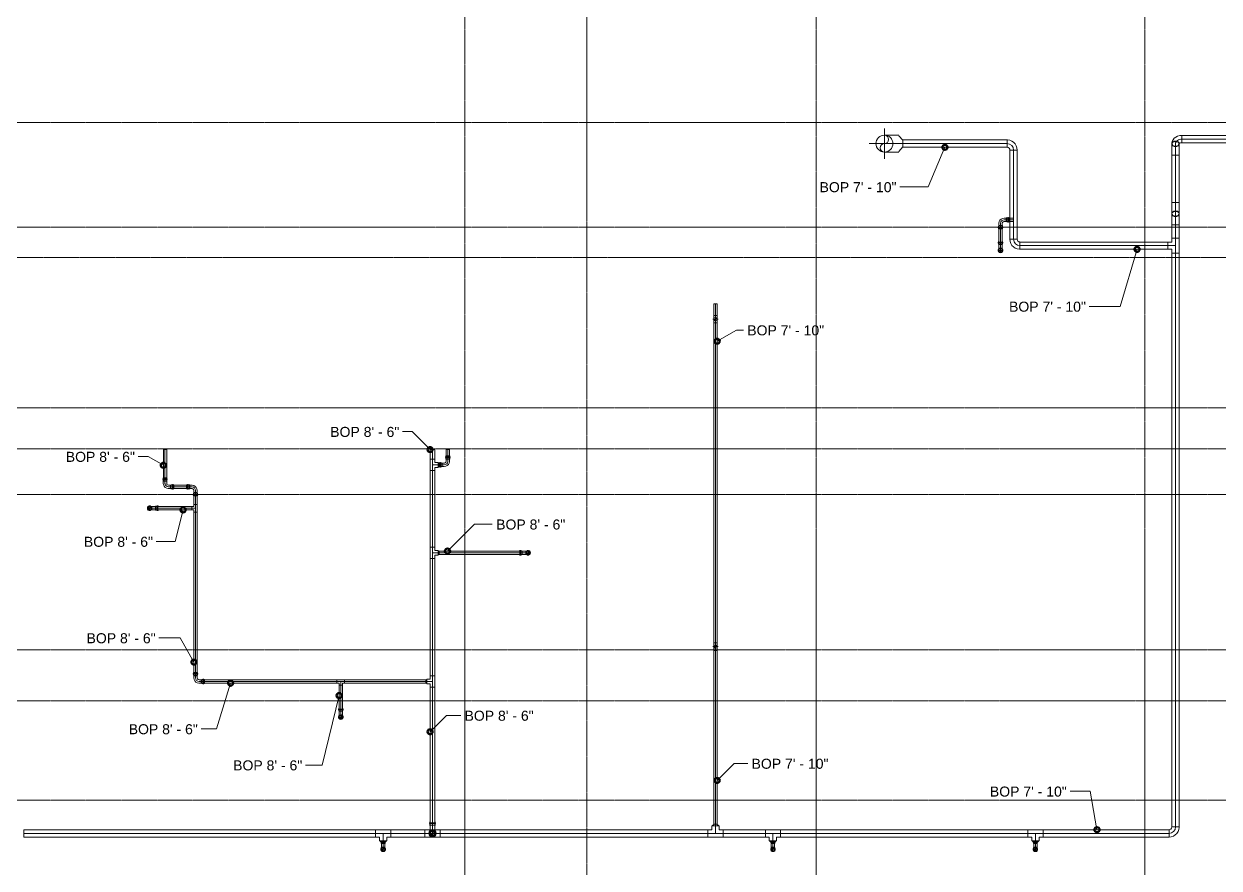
# Model space of a CAD drawing. Header units: inches. Extents: x -3679 to 241, y -496 to 1784.
# Drawn here: x -785 to -315.9, y 312.4 to 643.7 of the extents above; entities that cross this region are included whole.
import ezdxf

# ---------------------------------------------------------------- set-up
doc = ezdxf.new("R2010")
doc.units = ezdxf.units.IN
doc.header["$MEASUREMENT"] = 0
doc.linetypes.add('Grid Line', pattern=[0.875, 0.5, -0.125, 0.125, -0.125])
for name, color, linetype, lineweight in [('G-ANNO-DIMS', 251, 'Continuous', 9), ('P-PIPE', 1, 'Continuous', 9), ('P-PIPE-CNTR', 1, 'Continuous', 9), ('S-GRID', 8, 'Continuous', 9)]:
    doc.layers.add(name, color=color, linetype=linetype, lineweight=lineweight)
doc.styles.add('Arial', font='arial.ttf', dxfattribs={"height": 3.934132})

# ---------------------------------------------------------------- blocks, each defined once
blk = doc.blocks.new('Victaulic-VicPress316-Elbow 90-45deg Style P568_P571 - Standard-523083-FIFTH LEVEL')
at = {"layer": 'P-PIPE'}
for p, q in [((-3.18, 0.77), (-3.52, 0.77)), ((-3.52, 0.77), (-3.52, -0.77)), ((-3.52, -0.77), (-3.52, 0.77)), ((-2.22, 0.66), (-3.52, 0.66)), ((-3.52, -0.66), (-3.52, 0.66)), ((-3.52, 0.66), (-3.52, -0.66)), ((-3.18, -0.77), (-3.18, 0.77)), ((-3.18, 0.77), (-3.18, -0.77)), ((-2.44, 0.77), (-2.89, 0.77)), ((-2.89, -0.77), (-2.89, 0.77)), ((-2.89, 0.77), (-2.89, -0.77)), ((-1.39, 0.66), (-2.33, 0.66)), ((-2.33, 0), (-2.33, 0.66)), ((-2.33, 0.66), (-2.33, 0)), ((-2.22, -0.66), (-2.22, 0.66)), ((-2.22, 0.66), (-2.22, -0.66)), ((-0.77, 3.52), (-0.77, 3.18)), ((0.77, 3.52), (-0.77, 3.52)), ((-0.77, 3.52), (0.77, 3.52)), ((-0.77, 3.18), (0.77, 3.18)), ((0.77, 3.18), (-0.77, 3.18)), ((-0.77, 2.89), (-0.77, 2.44)), ((-0.77, 2.89), (0.77, 2.89)), ((0.77, 2.89), (-0.77, 2.89)), ((-0.66, 3.52), (-0.66, 2.22)), ((-0.66, 3.52), (0.66, 3.52)), ((0.66, 3.52), (-0.66, 3.52)), ((-0.66, 2.33), (-0.66, 1.39)), ((0, 2.33), (-0.66, 2.33)), ((-0.66, 2.33), (0, 2.33)), ((-0.66, 2.22), (0.66, 2.22)), ((0.66, 2.22), (-0.66, 2.22)), ((0, 2.33), (0.66, 2.33)), ((0.66, 2.33), (0, 2.33)), ((0, 1.39), (0, 2.33)), ((0.66, 2.22), (0.66, 3.52)), ((0.66, 1.39), (0.66, 2.33)), ((0.77, 3.18), (0.77, 3.52)), ((0.77, 2.44), (0.77, 2.89)), ((-3.52, -0.66), (-2.22, -0.66)), ((-3.52, -0.77), (-3.18, -0.77)), ((-2.89, -0.77), (-2.44, -0.77)), ((-2.33, 0), (-2.33, -0.66)), ((-2.33, -0.66), (-2.33, 0)), ((-1.39, 0), (-2.33, 0)), ((-2.33, -0.66), (-1.39, -0.66))]:
    blk.add_line(p, q, dxfattribs=at)
at = {"layer": 'P-PIPE', "flags": 128}
for points in [[(-3.18, 0.77), (-3.11, 0.89), (-2.98, 0.9), (-2.89, 0.79), (-2.89, 0.77)], [(-3.18, 0.77), (-3.18, 0.67), (-3.18, 0.42), (-3.18, 0.07), (-3.18, -0.3), (-3.18, -0.6), (-3.18, -0.75), (-3.18, -0.77)], [(-3.18, -0.77), (-3.18, -0.67), (-3.18, -0.42), (-3.18, -0.07), (-3.18, 0.3), (-3.18, 0.6), (-3.18, 0.75), (-3.18, 0.77)], [(-2.89, -0.77), (-2.89, -0.67), (-2.89, -0.42), (-2.89, -0.07), (-2.89, 0.3), (-2.89, 0.6), (-2.89, 0.75), (-2.89, 0.77)], [(-2.89, 0.77), (-2.89, 0.67), (-2.89, 0.42), (-2.89, 0.07), (-2.89, -0.3), (-2.89, -0.6), (-2.89, -0.75), (-2.89, -0.77)], [(-2.44, 0.77), (-2.24, 0.68), (-2.22, 0.66)], [(-0.66, 1.39), (-0.75, 1.04), (-1, 0.77), (-1.35, 0.66), (-1.39, 0.66)], [(-1.39, -0.66), (-0.78, -0.56), (-0.23, -0.29), (0.22, 0.13), (0.53, 0.67), (0.65, 1.27), (0.66, 1.39)], [(-0.77, 2.89), (-0.89, 2.96), (-0.9, 3.1), (-0.79, 3.18), (-0.77, 3.18)], [(0.77, 3.18), (0.67, 3.18), (0.42, 3.18), (0.07, 3.18), (-0.3, 3.18), (-0.6, 3.18), (-0.75, 3.18), (-0.77, 3.18)], [(-0.77, 3.18), (-0.67, 3.18), (-0.42, 3.18), (-0.07, 3.18), (0.3, 3.18), (0.6, 3.18), (0.75, 3.18), (0.77, 3.18)], [(-0.77, 2.89), (-0.67, 2.89), (-0.42, 2.89), (-0.07, 2.89), (0.3, 2.89), (0.6, 2.89), (0.75, 2.89), (0.77, 2.89)], [(0.77, 2.89), (0.67, 2.89), (0.42, 2.89), (0.07, 2.89), (-0.3, 2.89), (-0.6, 2.89), (-0.75, 2.89), (-0.77, 2.89)], [(-0.66, 2.22), (-0.77, 2.41), (-0.77, 2.44)], [(0.77, 2.44), (0.68, 2.24), (0.66, 2.22)], [(0.77, 3.18), (0.89, 3.11), (0.9, 2.98), (0.79, 2.89), (0.77, 2.89)], [(-2.89, -0.77), (-2.96, -0.89), (-3.1, -0.9), (-3.18, -0.79), (-3.18, -0.77)], [(-2.22, -0.66), (-2.41, -0.77), (-2.44, -0.77)]]:
    blk.add_lwpolyline(points, dxfattribs=at)
at = {"layer": 'P-PIPE'}
blk.add_arc((-1.39, 1.39), 1.39, 270, 0, dxfattribs=at)
blk = doc.blocks.new('Victaulic-VicPress316-Elbow 90-45deg Style P568_P571 - Standard-V2-FIFTH LEVEL')
at = {"layer": 'P-PIPE'}
for p, q in [((-1934.31, 162.63), (-1934.64, 162.63)), ((-1933.35, 162.52), (-1934.64, 162.52)), ((-1934.64, 161.86), (-1934.64, 161.86)), ((-1934.64, 161.86), (-1934.64, 161.86)), ((-1934.64, 161.86), (-1934.64, 161.86)), ((-1934.64, 161.86), (-1934.64, 161.86)), ((-1934.64, 161.21), (-1933.35, 161.21)), ((-1934.64, 161.1), (-1934.31, 161.1)), ((-1934.31, 161.86), (-1934.31, 161.86)), ((-1934.31, 161.86), (-1934.31, 161.86)), ((-1933.56, 162.63), (-1934.02, 162.63)), ((-1934.02, 161.86), (-1934.02, 161.86)), ((-1934.02, 161.86), (-1934.02, 161.86)), ((-1934.02, 161.1), (-1933.56, 161.1)), ((-1932.52, 162.52), (-1933.45, 162.52)), ((-1933.45, 162.52), (-1933.45, 161.86)), ((-1933.45, 161.86), (-1933.45, 162.52)), ((-1933.45, 161.86), (-1933.45, 161.21)), ((-1933.45, 161.21), (-1933.45, 161.86)), ((-1932.52, 161.86), (-1933.45, 161.86)), ((-1933.45, 161.21), (-1932.52, 161.21)), ((-1933.35, 161.86), (-1933.35, 161.86)), ((-1933.35, 161.86), (-1933.35, 161.86)), ((-1932.52, 161.86), (-1931.12, 161.86)), ((-1931.12, 161.86), (-1931.12, 161.86))]:
    blk.add_line(p, q, dxfattribs=at)
at = {"layer": 'P-PIPE', "flags": 128}
for points in [[(-1934.31, 162.63), (-1934.24, 162.75), (-1934.1, 162.76), (-1934.02, 162.65), (-1934.02, 162.63)], [(-1934.31, 162.63), (-1934.31, 162.54), (-1934.31, 162.29), (-1934.31, 161.93), (-1934.31, 161.86)], [(-1934.31, 161.86), (-1934.31, 162.23), (-1934.31, 162.51), (-1934.31, 162.63), (-1934.31, 162.63)], [(-1934.31, 161.1), (-1934.31, 161.19), (-1934.31, 161.44), (-1934.31, 161.8), (-1934.31, 161.86)], [(-1934.31, 161.86), (-1934.31, 161.5), (-1934.31, 161.22), (-1934.31, 161.1), (-1934.31, 161.1)], [(-1934.02, 161.1), (-1934.08, 160.98), (-1934.22, 160.97), (-1934.31, 161.08), (-1934.31, 161.1)], [(-1934.02, 162.63), (-1934.02, 162.54), (-1934.02, 162.29), (-1934.02, 161.93), (-1934.02, 161.86)], [(-1934.02, 161.86), (-1934.02, 162.23), (-1934.02, 162.51), (-1934.02, 162.63), (-1934.02, 162.63)], [(-1934.02, 161.1), (-1934.02, 161.19), (-1934.02, 161.44), (-1934.02, 161.8), (-1934.02, 161.86)], [(-1934.02, 161.86), (-1934.02, 161.5), (-1934.02, 161.22), (-1934.02, 161.1), (-1934.02, 161.1)], [(-1933.56, 162.63), (-1933.36, 162.54), (-1933.35, 162.52)], [(-1933.35, 161.21), (-1933.54, 161.1), (-1933.56, 161.1)], [(-1931.12, 162.52), (-1931.22, 162.52), (-1931.48, 162.52), (-1931.89, 162.52), (-1932.37, 162.52), (-1932.52, 162.52)], [(-1932.52, 161.21), (-1932.02, 161.21), (-1931.59, 161.21), (-1931.28, 161.21), (-1931.13, 161.21), (-1931.12, 161.21)], [(-1930.21, 161.86), (-1930.31, 162.26), (-1930.56, 162.58), (-1930.93, 162.76), (-1931.34, 162.75), (-1931.71, 162.56), (-1931.96, 162.24), (-1932.04, 161.86)], [(-1932.04, 161.86), (-1931.94, 161.47), (-1931.69, 161.15), (-1931.32, 160.97), (-1930.91, 160.98), (-1930.54, 161.17), (-1930.29, 161.49), (-1930.21, 161.86)], [(-1930.36, 161.86), (-1930.45, 162.23), (-1930.7, 162.51), (-1931.06, 162.63), (-1931.43, 162.57), (-1931.73, 162.34), (-1931.88, 162), (-1931.89, 161.86)], [(-1931.89, 161.86), (-1931.8, 161.5), (-1931.55, 161.22), (-1931.19, 161.1), (-1930.82, 161.16), (-1930.52, 161.39), (-1930.37, 161.73), (-1930.36, 161.86)]]:
    blk.add_lwpolyline(points, dxfattribs=at)
at = {"layer": 'P-PIPE'}
for radius, start, end in [(0.766, 0, 180), (0.766, 0, 180), (0.766, 0, 180), (0.766, 180, 0), (0.766, 180, 0), (0.766, 180, 0), (0.657, 0, 180), (0.657, 0, 180), (0.657, 90, 180), (0.658, 180, 0), (0.658, 180, 0), (0.657, 180, 270), (0.658, 0, 90), (0.658, 270, 0)]:
    blk.add_arc((-1931.12, 161.86), radius, start, end, dxfattribs=at)
blk = doc.blocks.new('Victaulic-VicPress316-Elbow 90-45deg Style P568_P571 - Standard-V1-FIFTH LEVEL')
at = {"layer": 'P-PIPE'}
for p, q in [((-2327.12, 161.86), (-2327.12, 161.86)), ((-2327.12, 161.86), (-2325.73, 161.86)), ((-2324.79, 162.52), (-2325.73, 162.52)), ((-2325.73, 161.86), (-2324.79, 161.86)), ((-2325.73, 161.21), (-2324.79, 161.21)), ((-2323.6, 162.52), (-2324.9, 162.52)), ((-2324.9, 161.86), (-2324.9, 161.86)), ((-2324.9, 161.86), (-2324.9, 161.86)), ((-2324.9, 161.21), (-2323.6, 161.21)), ((-2324.79, 162.52), (-2324.79, 161.86)), ((-2324.79, 161.86), (-2324.79, 162.52)), ((-2324.79, 161.86), (-2324.79, 161.21)), ((-2324.79, 161.21), (-2324.79, 161.86)), ((-2324.23, 162.63), (-2324.69, 162.63)), ((-2324.69, 161.1), (-2324.23, 161.1)), ((-2324.23, 161.86), (-2324.23, 161.86)), ((-2324.23, 161.86), (-2324.23, 161.86)), ((-2323.6, 162.63), (-2323.94, 162.63)), ((-2323.94, 161.86), (-2323.94, 161.86)), ((-2323.94, 161.86), (-2323.94, 161.86)), ((-2323.94, 161.1), (-2323.6, 161.1)), ((-2323.6, 161.86), (-2323.6, 161.86)), ((-2323.6, 161.86), (-2323.6, 161.86)), ((-2323.6, 161.86), (-2323.6, 161.86)), ((-2323.6, 161.86), (-2323.6, 161.86))]:
    blk.add_line(p, q, dxfattribs=at)
at = {"layer": 'P-PIPE', "flags": 128}
for points in [[(-2326.21, 161.86), (-2326.31, 162.26), (-2326.56, 162.58), (-2326.93, 162.76), (-2327.34, 162.75), (-2327.71, 162.56), (-2327.96, 162.24), (-2328.04, 161.86)], [(-2328.04, 161.86), (-2327.94, 161.47), (-2327.69, 161.15), (-2327.32, 160.97), (-2326.91, 160.98), (-2326.54, 161.17), (-2326.29, 161.49), (-2326.21, 161.86)], [(-2326.36, 161.86), (-2326.45, 162.23), (-2326.7, 162.51), (-2327.06, 162.63), (-2327.43, 162.57), (-2327.73, 162.34), (-2327.88, 162), (-2327.89, 161.86)], [(-2327.89, 161.86), (-2327.8, 161.5), (-2327.55, 161.22), (-2327.19, 161.1), (-2326.82, 161.16), (-2326.52, 161.39), (-2326.37, 161.73), (-2326.36, 161.86)], [(-2325.73, 162.52), (-2326.23, 162.52), (-2326.66, 162.52), (-2326.97, 162.52), (-2327.12, 162.52), (-2327.12, 162.52)], [(-2327.12, 161.21), (-2327.03, 161.21), (-2326.77, 161.21), (-2326.36, 161.21), (-2325.88, 161.21), (-2325.73, 161.21)], [(-2324.9, 162.52), (-2324.71, 162.63), (-2324.69, 162.63)], [(-2324.69, 161.1), (-2324.89, 161.19), (-2324.9, 161.21)], [(-2324.23, 162.63), (-2324.17, 162.75), (-2324.03, 162.76), (-2323.94, 162.65), (-2323.94, 162.63)], [(-2324.23, 162.63), (-2324.23, 162.54), (-2324.23, 162.29), (-2324.23, 161.93), (-2324.23, 161.86)], [(-2324.23, 161.86), (-2324.23, 162.23), (-2324.23, 162.51), (-2324.23, 162.63), (-2324.23, 162.63)], [(-2324.23, 161.1), (-2324.23, 161.19), (-2324.23, 161.44), (-2324.23, 161.8), (-2324.23, 161.86)], [(-2324.23, 161.86), (-2324.23, 161.5), (-2324.23, 161.22), (-2324.23, 161.1), (-2324.23, 161.1)], [(-2323.94, 161.1), (-2324.01, 160.98), (-2324.15, 160.97), (-2324.23, 161.08), (-2324.23, 161.1)], [(-2323.94, 162.63), (-2323.94, 162.54), (-2323.94, 162.29), (-2323.94, 161.93), (-2323.94, 161.86)], [(-2323.94, 161.86), (-2323.94, 162.23), (-2323.94, 162.51), (-2323.94, 162.63), (-2323.94, 162.63)], [(-2323.94, 161.1), (-2323.94, 161.19), (-2323.94, 161.44), (-2323.94, 161.8), (-2323.94, 161.86)], [(-2323.94, 161.86), (-2323.94, 161.5), (-2323.94, 161.22), (-2323.94, 161.1), (-2323.94, 161.1)]]:
    blk.add_lwpolyline(points, dxfattribs=at)
at = {"layer": 'P-PIPE'}
for radius, start, end in [(0.767, 0, 180), (0.767, 0, 180), (0.767, 0, 180), (0.767, 180, 360), (0.767, 180, 0), (0.767, 180, 0), (0.657, 360, 180), (0.657, 0, 180), (0.657, 90, 180), (0.658, 180, 0), (0.658, 180, 0), (0.657, 180, 270), (0.658, 0, 90), (0.658, 270, 0)]:
    blk.add_arc((-2327.12, 161.86), radius, start, end, dxfattribs=at)
blk = doc.blocks.new('Elbow - Welded - Generic - Standard-1127339-FIFTH LEVEL')
at = {"layer": 'P-PIPE'}
for p, q in [((-2.52, -1.44), (-2.52, 1.44)), ((-2.52, 1.44), (-2.52, -1.44)), ((1.44, 2.52), (-1.44, 2.52)), ((-1.44, 2.52), (1.44, 2.52))]:
    blk.add_line(p, q, dxfattribs=at)
at = {"layer": 'P-PIPE', "flags": 128}
for points in [[(-1.44, 2.52), (-1.53, 2.08), (-1.79, 1.72), (-2.18, 1.49), (-2.52, 1.44)], [(-2.52, -1.44), (-1.67, -1.34), (-0.85, -1.07), (-0.12, -0.62), (0.51, -0.03), (0.99, 0.68), (1.3, 1.48), (1.43, 2.33), (1.44, 2.52)]]:
    blk.add_lwpolyline(points, dxfattribs=at)
blk = doc.blocks.new('Elbow - Welded - Generic - Standard-1134765-FIFTH LEVEL')
at = {"layer": 'P-PIPE'}
blk.add_line((-333, 592.27), (-333, 592.27), dxfattribs=at)
blk.add_line((-333, 592.27), (-333, 592.27), dxfattribs=at)
at = {"layer": 'P-PIPE', "flags": 128}
for points in [[(-334.44, 592.27), (-334.44, 593.33), (-334.44, 594.36), (-334.44, 595.33), (-334.44, 596.2), (-334.44, 596.57)], [(-331.56, 596.57), (-331.56, 595.75), (-331.56, 594.83), (-331.56, 593.82), (-331.56, 592.77), (-331.56, 592.27)]]:
    blk.add_lwpolyline(points, dxfattribs=at)
at = {"layer": 'P-PIPE'}
for start_param, end_param in [(1.570796, 4.712389), (4.712389, 7.853982)]:
    blk.add_ellipse((-333, 596.57), major_axis=(1.44, 0), ratio=0.707107, start_param=start_param, end_param=end_param, dxfattribs=at)
blk = doc.blocks.new('Elbow - Welded - Generic - Standard-V5-FIFTH LEVEL')
at = {"layer": 'P-PIPE'}
for p, q in [((-330.48, 599.54), (-330.48, 597.51)), ((-330.48, 597.51), (-330.48, 599.54))]:
    blk.add_line(p, q, dxfattribs=at)
at = {"layer": 'P-PIPE', "flags": 128}
for points in [[(-330.48, 599.96), (-331.34, 599.89), (-332.16, 599.66), (-332.89, 599.31), (-333.51, 598.83), (-333.98, 598.27), (-334.29, 597.63), (-334.43, 596.94), (-334.44, 596.74)], [(-331.57, 596.69), (-331.53, 596.75), (-331.35, 596.88), (-331.04, 597.01), (-330.62, 597.08), (-330.48, 597.09)], [(-331.56, 596.74), (-331.57, 596.69), (-331.57, 596.69)]]:
    blk.add_lwpolyline(points, dxfattribs=at)
at = {"layer": 'P-PIPE'}
for start_param, end_param in [(0, 3.141593), (3.141593, 6.283185)]:
    blk.add_ellipse((-333, 596.74), major_axis=(1.44, 0), ratio=0.707107, start_param=start_param, end_param=end_param, dxfattribs=at)
blk = doc.blocks.new('Transition - Generic - Plumbing-CW-1126388-FIFTH LEVEL')
at = {"layer": 'P-PIPE'}
for radius, start, end in [(1.31, 0, 180), (0.812, 0, 180), (1.31, 180, 0), (0.813, 180, 0)]:
    blk.add_arc((-2607, 272), radius, start, end, dxfattribs=at)
blk = doc.blocks.new('Victaulic-VicPress316-Elbow 90-45deg Style P568_P571 - Standard-V11-FIFTH LEVEL')
at = {"layer": 'P-PIPE'}
for p, q in [((-3077.06, 595.55), (-3077.06, 595.17)), ((-3077.06, 594.85), (-3077.06, 594.29)), ((-3076.95, 595.55), (-3076.95, 594.07)), ((-3076.95, 594.18), (-3076.95, 593.02)), ((-3076, 594.18), (-3076.95, 594.18)), ((-3076.95, 594.18), (-3076, 594.18)), ((-3076, 595.55), (-3076, 595.55)), ((-3076, 595.55), (-3076, 595.55)), ((-3076, 595.55), (-3076, 595.55)), ((-3076, 595.55), (-3076, 595.55)), ((-3076, 595.17), (-3076, 595.17)), ((-3076, 595.17), (-3076, 595.17)), ((-3076, 594.85), (-3076, 594.85)), ((-3076, 594.85), (-3076, 594.85)), ((-3075.05, 594.18), (-3076, 594.18)), ((-3076, 594.18), (-3075.05, 594.18)), ((-3076, 593.02), (-3076, 594.18)), ((-3076, 594.07), (-3076, 594.07)), ((-3076, 594.07), (-3076, 594.07)), ((-3076, 591), (-3076, 593.02)), ((-3075.05, 594.07), (-3075.05, 595.55)), ((-3075.05, 593.02), (-3075.05, 594.18)), ((-3074.94, 595.17), (-3074.94, 595.55)), ((-3074.94, 594.29), (-3074.94, 594.85)), ((-3076, 591), (-3076, 591))]:
    blk.add_line(p, q, dxfattribs=at)
at = {"layer": 'P-PIPE', "flags": 128}
for points in [[(-3076, 592.22), (-3076.47, 592.13), (-3076.87, 591.87), (-3077.13, 591.47), (-3077.23, 591.01), (-3077.14, 590.54), (-3076.87, 590.14), (-3076.48, 589.87), (-3076.02, 589.78), (-3076, 589.78)], [(-3077.06, 594.85), (-3077.2, 594.92), (-3077.21, 595.08), (-3077.09, 595.17), (-3077.06, 595.17)], [(-3077.06, 595.17), (-3076.97, 595.17), (-3076.71, 595.17), (-3076.32, 595.17), (-3076, 595.17)], [(-3076, 595.17), (-3076.44, 595.17), (-3076.79, 595.17), (-3077.01, 595.17), (-3077.06, 595.17)], [(-3077.06, 594.85), (-3076.97, 594.85), (-3076.71, 594.85), (-3076.32, 594.85), (-3076, 594.85)], [(-3076, 594.85), (-3076.44, 594.85), (-3076.79, 594.85), (-3077.01, 594.85), (-3077.06, 594.85)], [(-3076.95, 594.07), (-3077.06, 594.26), (-3077.06, 594.29)], [(-3076.95, 591), (-3076.95, 591.09), (-3076.95, 591.36), (-3076.95, 591.79), (-3076.95, 592.32), (-3076.95, 592.92), (-3076.95, 593.02)], [(-3076.95, 591), (-3076.86, 591.41), (-3076.6, 591.74), (-3076.23, 591.92), (-3076, 591.95)], [(-3074.94, 595.17), (-3075.04, 595.17), (-3075.3, 595.17), (-3075.68, 595.17), (-3076, 595.17)], [(-3076, 595.17), (-3075.57, 595.17), (-3075.21, 595.17), (-3074.99, 595.17), (-3074.94, 595.17)], [(-3074.94, 594.85), (-3075.04, 594.85), (-3075.3, 594.85), (-3075.68, 594.85), (-3076, 594.85)], [(-3076, 594.85), (-3075.57, 594.85), (-3075.21, 594.85), (-3074.99, 594.85), (-3074.94, 594.85)], [(-3076, 589.78), (-3075.54, 589.87), (-3075.14, 590.13), (-3074.87, 590.53), (-3074.78, 590.99), (-3074.87, 591.46), (-3075.13, 591.86), (-3075.53, 592.13), (-3075.99, 592.22), (-3076, 592.22)], [(-3076, 591.95), (-3075.59, 591.86), (-3075.27, 591.6), (-3075.08, 591.22), (-3075.05, 591)], [(-3074.94, 594.29), (-3075.03, 594.09), (-3075.05, 594.07)], [(-3075.05, 593.02), (-3075.05, 592.41), (-3075.05, 591.86), (-3075.05, 591.42), (-3075.05, 591.12), (-3075.05, 591), (-3075.05, 591)], [(-3074.94, 595.17), (-3074.81, 595.1), (-3074.79, 594.94), (-3074.92, 594.85), (-3074.94, 594.85)], [(-3076, 590.05), (-3076.41, 590.14), (-3076.74, 590.4), (-3076.93, 590.78), (-3076.95, 591)], [(-3075.05, 591), (-3075.15, 590.59), (-3075.4, 590.26), (-3075.78, 590.08), (-3076, 590.05)]]:
    blk.add_lwpolyline(points, dxfattribs=at)
at = {"layer": 'P-PIPE'}
for radius, start, end in [(1.06, 90, 270), (1.06, 90, 270), (1.06, 90, 270), (0.95, 90, 270), (0.95, 90, 270), (0.95, 90, 180), (1.06, 270, 90), (1.06, 270, 90), (1.06, 270, 90), (0.95, 270, 90), (0.95, 270, 90), (0.95, 0, 90), (0.95, 180, 270), (0.95, 270, 0)]:
    blk.add_arc((-3076, 591), radius, start, end, dxfattribs=at)

msp = doc.modelspace()

# ---------------------------------------------------------------- linework, layer by layer
at = {"layer": 'G-ANNO-DIMS'}
for p, q in [((-423.52, 595.31), (-430.12, 579.75)), ((-430.12, 579.75), (-441.24, 579.75)), ((-348.11, 555.26), (-354.71, 532.84)), ((-354.71, 532.84), (-366.88, 532.84)), ((-512.91, 519.17), (-505.32, 523.55)), ((-505.32, 523.55), (-502.59, 523.55)), ((-632.63, 483.69), (-636.36, 483.69)), ((-625.57, 476.64), (-632.63, 483.69)), ((-736.17, 473.9), (-740.15, 473.9)), ((-730.28, 470.5), (-736.17, 473.9)), ((-722.54, 452.98), (-725.69, 440.55)), ((-618.75, 436.79), (-608.21, 447.34)), ((-608.21, 447.34), (-601.15, 447.34)), ((-725.69, 440.55), (-733.05, 440.55)), ((-723.74, 402.71), (-732, 402.71)), ((-718.28, 393.25), (-723.74, 402.71)), ((-703.89, 384.98), (-709.4, 366.98)), ((-661.28, 380.11), (-667.89, 352.79)), ((-625.57, 365.88), (-619.17, 372.28)), ((-619.17, 372.28), (-613.56, 372.28)), ((-709.4, 366.98), (-715.45, 366.98)), ((-667.89, 352.79), (-674.46, 352.79)), ((-512.91, 346.78), (-506.25, 353.43)), ((-506.25, 353.43), (-500.9, 353.43)), ((-366.54, 342.51), (-374.4, 342.51)), ((-363.82, 327.44), (-366.54, 342.51))]:
    msp.add_line(p, q, dxfattribs=at)
at = {"layer": 'G-ANNO-DIMS', "lineweight": 50}
for centre in [(-423.52, 595.31), (-348.11, 555.26), (-512.91, 519.17), (-625.57, 476.64), (-730.28, 470.5), (-722.54, 452.98), (-618.75, 436.79), (-718.28, 393.25), (-703.89, 384.98), (-661.28, 380.11), (-625.57, 365.88), (-512.91, 346.78), (-363.82, 327.44)]:
    msp.add_circle(centre, 1, dxfattribs=at)
at = {"layer": 'P-PIPE'}
for p, q in [((-441.62, 600.06), (-447.25, 600.06)), ((-440.09, 598.06), (-441.62, 599.81)), ((-399.09, 598.19), (-440.09, 598.19)), ((-440.09, 595.31), (-440.09, 598.19)), ((-399.09, 595.31), (-399.09, 598.19)), ((-334.44, 596.74), (-334.44, 596.57)), ((-331.56, 596.57), (-331.56, 596.74)), ((-281.52, 599.96), (-330.48, 599.96)), ((-330.48, 599.96), (-330.48, 597.09)), ((-330.48, 597.09), (-281.52, 597.09)), ((-447.25, 593.44), (-441.62, 593.44)), ((-441.62, 593.69), (-440.09, 595.44)), ((-440.09, 595.31), (-399.09, 595.31)), ((-398.01, 594.23), (-398.01, 559.22)), ((-398.01, 594.23), (-395.14, 594.23)), ((-395.14, 559.22), (-395.14, 594.23)), ((-334.44, 592.27), (-334.44, 573.6)), ((-331.56, 592.27), (-334.44, 592.27)), ((-331.56, 573.6), (-331.56, 592.27)), ((-331.56, 573.6), (-334.44, 573.6)), ((-334.44, 569.3), (-334.44, 569.13)), ((-331.56, 569.13), (-331.56, 569.3)), ((-402.34, 564.52), (-402.34, 557.18)), ((-401.03, 564.52), (-402.34, 564.52)), ((-401.03, 557.18), (-401.03, 564.52)), ((-396.57, 567.51), (-399.36, 567.51)), ((-399.36, 566.19), (-399.36, 567.51)), ((-399.36, 566.19), (-396.57, 566.19)), ((-334.44, 564.83), (-334.44, 559.69)), ((-331.56, 564.83), (-334.44, 564.83)), ((-331.56, 559.69), (-331.56, 564.83)), ((-398.01, 559.22), (-395.14, 559.22)), ((-334.44, 559.69), (-334.44, 558.13)), ((-334.44, 559.69), (-331.56, 559.69)), ((-331.56, 559.69), (-334.44, 559.69)), ((-331.56, 559.69), (-334.44, 559.69)), ((-331.56, 553.7), (-331.56, 559.69)), ((-401.03, 557.18), (-402.34, 557.18)), ((-335.99, 558.13), (-394.06, 558.13)), ((-394.06, 555.26), (-394.06, 558.13)), ((-394.06, 555.26), (-335.99, 555.26)), ((-335.99, 555.26), (-335.99, 558.13)), ((-334.44, 558.13), (-335.99, 558.13)), ((-335.99, 558.13), (-335.99, 555.26)), ((-335.99, 555.26), (-335.99, 558.13)), ((-335.99, 555.26), (-334.44, 555.26)), ((-334.44, 555.26), (-334.44, 553.7)), ((-334.44, 553.7), (-331.56, 553.7)), ((-331.56, 553.7), (-334.44, 553.7)), ((-334.44, 553.7), (-334.44, 328.52)), ((-331.56, 553.7), (-334.44, 553.7)), ((-331.56, 328.52), (-331.56, 553.7)), ((-514.22, 533.84), (-514.22, 529.34)), ((-514.22, 533.84), (-512.91, 533.84)), ((-512.91, 529.34), (-512.91, 533.84)), ((-514.22, 529.34), (-514.22, 526.35)), ((-514.22, 529.34), (-512.91, 529.34)), ((-514.22, 526.35), (-514.22, 400.82)), ((-514.22, 526.35), (-512.91, 526.35)), ((-512.91, 526.35), (-512.91, 529.34)), ((-512.91, 400.82), (-512.91, 526.35)), ((-730.28, 476.64), (-730.28, 464.33)), ((-728.97, 476.64), (-730.28, 476.64)), ((-728.97, 464.33), (-728.97, 476.64)), ((-625.57, 476.64), (-625.57, 472.88)), ((-623.68, 476.64), (-625.57, 476.64)), ((-623.68, 472.88), (-623.68, 476.64)), ((-619.28, 476.64), (-619.28, 472.97)), ((-617.97, 476.64), (-619.28, 476.64)), ((-617.97, 472.97), (-617.97, 476.64)), ((-625.58, 472.88), (-625.58, 468.39)), ((-623.67, 472.88), (-625.58, 472.88)), ((-625.58, 472.88), (-623.67, 472.88)), ((-623.68, 472.88), (-625.57, 472.88)), ((-623.67, 471.59), (-623.67, 472.88)), ((-622.38, 471.59), (-623.67, 471.59)), ((-623.67, 468.39), (-623.67, 469.68)), ((-623.67, 469.68), (-622.38, 469.68)), ((-622.38, 471.59), (-622.38, 469.68)), ((-622.38, 469.68), (-622.38, 471.59)), ((-621.97, 471.2), (-622.38, 471.45)), ((-622.38, 469.82), (-621.97, 470.07)), ((-620.95, 471.29), (-621.97, 471.29)), ((-621.97, 471.29), (-621.97, 469.98)), ((-621.97, 469.98), (-620.95, 469.98)), ((-620.95, 471.29), (-620.95, 469.98)), ((-617.97, 472.97), (-619.28, 472.97)), ((-623.67, 468.39), (-625.58, 468.39)), ((-625.58, 468.39), (-623.67, 468.39)), ((-625.57, 468.39), (-625.57, 438.38)), ((-623.68, 468.39), (-625.57, 468.39)), ((-623.68, 438.38), (-623.68, 468.39)), ((-728.97, 464.33), (-730.28, 464.33)), ((-719.95, 462.66), (-727.3, 462.66)), ((-727.3, 461.35), (-727.3, 462.66)), ((-727.3, 461.35), (-719.95, 461.35)), ((-719.95, 461.35), (-719.95, 462.66)), ((-718.28, 459.67), (-718.28, 455.13)), ((-718.28, 459.67), (-716.97, 459.67)), ((-718.28, 455.13), (-718.28, 454.29)), ((-718.28, 455.13), (-716.97, 455.13)), ((-716.97, 455.13), (-718.28, 455.13)), ((-718.28, 455.13), (-716.97, 455.13)), ((-716.97, 455.13), (-716.97, 459.67)), ((-716.97, 452.14), (-716.97, 455.13)), ((-719.12, 454.29), (-733.3, 454.29)), ((-733.3, 452.98), (-733.3, 454.29)), ((-733.3, 452.98), (-719.12, 452.98)), ((-719.12, 452.98), (-719.12, 454.29)), ((-718.28, 454.29), (-719.12, 454.29)), ((-719.12, 452.98), (-719.12, 454.29)), ((-719.12, 454.29), (-719.12, 452.98)), ((-719.12, 452.98), (-718.28, 452.98)), ((-718.28, 452.98), (-718.28, 452.14)), ((-718.28, 452.14), (-718.28, 387.97)), ((-718.28, 452.14), (-716.97, 452.14)), ((-718.28, 452.14), (-716.97, 452.14)), ((-716.97, 452.14), (-718.28, 452.14)), ((-716.97, 387.97), (-716.97, 452.14)), ((-625.58, 438.38), (-625.58, 433.89)), ((-623.67, 438.38), (-625.58, 438.38)), ((-625.58, 438.38), (-623.67, 438.38)), ((-623.68, 438.38), (-625.57, 438.38)), ((-623.67, 437.09), (-623.67, 438.38)), ((-622.38, 437.09), (-623.67, 437.09)), ((-622.38, 437.09), (-622.38, 435.18)), ((-622.38, 435.18), (-622.38, 437.09)), ((-621.97, 436.7), (-622.38, 436.95)), ((-589.45, 436.79), (-621.97, 436.79)), ((-621.97, 435.48), (-621.97, 436.79)), ((-589.45, 435.48), (-589.45, 436.79)), ((-623.67, 433.89), (-625.58, 433.89)), ((-625.58, 433.89), (-623.67, 433.89)), ((-625.57, 433.89), (-625.57, 387.88)), ((-623.68, 433.89), (-625.57, 433.89)), ((-623.68, 387.88), (-623.68, 433.89)), ((-623.67, 433.89), (-623.67, 435.18)), ((-623.67, 435.18), (-622.38, 435.18)), ((-622.38, 435.32), (-621.97, 435.57)), ((-621.97, 435.48), (-589.45, 435.48)), ((-514.22, 400.82), (-514.22, 397.83)), ((-514.22, 400.82), (-512.91, 400.82)), ((-512.91, 397.83), (-512.91, 400.82)), ((-514.22, 397.83), (-514.22, 329.65)), ((-514.22, 397.83), (-512.91, 397.83)), ((-512.91, 329.65), (-512.91, 397.83)), ((-718.28, 387.97), (-716.97, 387.97)), ((-662.12, 386.29), (-715.3, 386.29)), ((-715.3, 384.98), (-715.3, 386.29)), ((-715.3, 384.98), (-662.12, 384.98)), ((-659.13, 386.29), (-662.12, 386.29)), ((-662.12, 384.98), (-662.12, 386.29)), ((-662.12, 386.29), (-662.12, 384.98)), ((-662.12, 384.98), (-662.12, 386.29)), ((-662.12, 384.98), (-661.28, 384.98)), ((-661.28, 384.98), (-661.28, 384.14)), ((-659.97, 384.98), (-659.13, 384.98)), ((-659.97, 384.14), (-659.97, 384.98)), ((-627.28, 386.29), (-659.13, 386.29)), ((-659.13, 384.98), (-659.13, 386.29)), ((-659.13, 384.98), (-659.13, 386.29)), ((-659.13, 386.29), (-659.13, 384.98)), ((-659.13, 384.98), (-627.28, 384.98)), ((-626.87, 386.45), (-627.28, 386.2)), ((-627.28, 384.98), (-627.28, 386.29)), ((-627.28, 385.07), (-626.87, 384.82)), ((-625.58, 386.59), (-626.87, 386.59)), ((-626.87, 386.59), (-626.87, 384.68)), ((-626.87, 384.68), (-626.87, 386.59)), ((-626.87, 384.68), (-625.58, 384.68)), ((-625.58, 387.88), (-625.58, 386.59)), ((-625.58, 387.88), (-623.67, 387.88)), ((-623.67, 387.88), (-625.58, 387.88)), ((-625.58, 384.68), (-625.58, 383.39)), ((-623.68, 387.88), (-625.57, 387.88)), ((-623.67, 383.39), (-623.67, 387.88)), ((-661.28, 384.14), (-661.28, 373.97)), ((-659.97, 384.14), (-661.28, 384.14)), ((-659.97, 384.14), (-661.28, 384.14)), ((-661.28, 384.14), (-659.97, 384.14)), ((-659.97, 373.97), (-659.97, 384.14)), ((-625.58, 383.39), (-623.67, 383.39)), ((-623.67, 383.39), (-625.58, 383.39)), ((-625.57, 383.39), (-625.57, 329.18)), ((-625.57, 383.39), (-623.68, 383.39)), ((-623.68, 329.18), (-623.68, 383.39)), ((-659.97, 373.97), (-661.28, 373.97)), ((-625.57, 329.18), (-623.68, 329.18)), ((-515, 328.99), (-515, 327.44)), ((-512.13, 328.99), (-515, 328.99)), ((-515, 328.99), (-512.13, 328.99)), ((-514.12, 329.65), (-514.88, 328.99)), ((-514.22, 329.65), (-512.91, 329.65)), ((-512.25, 328.99), (-513, 329.65)), ((-512.13, 327.44), (-512.13, 328.99)), ((-331.56, 328.52), (-334.44, 328.52)), ((-646.99, 327.44), (-785.01, 327.44)), ((-785.01, 324.56), (-785.01, 327.44)), ((-785.01, 324.56), (-646.99, 324.56)), ((-641.01, 327.44), (-646.99, 327.44)), ((-646.99, 324.56), (-646.99, 327.44)), ((-646.99, 327.44), (-646.99, 324.56)), ((-646.99, 324.56), (-646.99, 327.44)), ((-646.99, 324.56), (-645.44, 324.56)), ((-645.44, 324.56), (-645.44, 323.01)), ((-642.56, 324.56), (-641.01, 324.56)), ((-642.56, 323.01), (-642.56, 324.56)), ((-641.01, 324.56), (-641.01, 327.44)), ((-641.01, 327.44), (-641.01, 324.56)), ((-627.62, 327.44), (-641.01, 327.44)), ((-641.01, 324.56), (-641.01, 327.44)), ((-641.01, 324.56), (-627.62, 324.56)), ((-621.63, 327.44), (-627.62, 327.44)), ((-627.62, 324.56), (-627.62, 327.44)), ((-627.62, 324.56), (-621.63, 324.56)), ((-516.55, 327.44), (-621.63, 327.44)), ((-621.63, 324.56), (-621.63, 327.44)), ((-621.63, 324.56), (-516.55, 324.56)), ((-515, 327.44), (-516.55, 327.44)), ((-516.55, 327.44), (-516.55, 324.56)), ((-516.55, 324.56), (-516.55, 327.44)), ((-516.55, 324.56), (-516.55, 327.44)), ((-516.55, 324.56), (-510.57, 324.56)), ((-510.57, 327.44), (-512.13, 327.44)), ((-493.98, 327.44), (-510.57, 327.44)), ((-510.57, 324.56), (-510.57, 327.44)), ((-510.57, 327.44), (-510.57, 324.56)), ((-510.57, 324.56), (-510.57, 327.44)), ((-510.57, 324.56), (-493.98, 324.56)), ((-488, 327.44), (-493.98, 327.44)), ((-493.98, 324.56), (-493.98, 327.44)), ((-493.98, 327.44), (-493.98, 324.56)), ((-493.98, 324.56), (-493.98, 327.44)), ((-493.98, 324.56), (-492.43, 324.56)), ((-492.43, 324.56), (-492.43, 323.01)), ((-489.56, 324.56), (-488, 324.56)), ((-489.56, 323.01), (-489.56, 324.56)), ((-488, 324.56), (-488, 327.44)), ((-488, 327.44), (-488, 324.56)), ((-390.99, 327.44), (-488, 327.44)), ((-488, 324.56), (-488, 327.44)), ((-488, 324.56), (-390.99, 324.56)), ((-385.01, 327.44), (-390.99, 327.44)), ((-390.99, 324.56), (-390.99, 327.44)), ((-390.99, 327.44), (-390.99, 324.56)), ((-390.99, 324.56), (-390.99, 327.44)), ((-390.99, 324.56), (-389.44, 324.56)), ((-389.44, 324.56), (-389.44, 323.01)), ((-386.56, 324.56), (-385.01, 324.56)), ((-386.56, 323.01), (-386.56, 324.56)), ((-335.52, 327.44), (-385.01, 327.44)), ((-385.01, 324.56), (-385.01, 327.44)), ((-385.01, 324.56), (-385.01, 327.44)), ((-385.01, 327.44), (-385.01, 324.56)), ((-385.01, 324.56), (-335.52, 324.56)), ((-335.52, 324.56), (-335.52, 327.44)), ((-642.56, 323.01), (-645.44, 323.01)), ((-645.44, 323.01), (-642.56, 323.01)), ((-645.31, 323.01), (-644.56, 322.35)), ((-644.66, 322.35), (-644.66, 322.07)), ((-643.34, 322.35), (-644.66, 322.35)), ((-643.34, 322.07), (-644.66, 322.07)), ((-643.44, 322.35), (-642.69, 323.01)), ((-643.34, 322.07), (-643.34, 322.35)), ((-489.56, 323.01), (-492.43, 323.01)), ((-492.43, 323.01), (-489.56, 323.01)), ((-492.3, 323.01), (-491.55, 322.35)), ((-491.65, 322.35), (-491.65, 322.07)), ((-490.33, 322.35), (-491.65, 322.35)), ((-490.33, 322.07), (-491.65, 322.07)), ((-490.43, 322.35), (-489.68, 323.01)), ((-490.33, 322.07), (-490.33, 322.35)), ((-386.56, 323.01), (-389.44, 323.01)), ((-389.44, 323.01), (-386.56, 323.01)), ((-389.31, 323.01), (-388.56, 322.35)), ((-388.66, 322.35), (-388.66, 322.07)), ((-387.34, 322.35), (-388.66, 322.35)), ((-387.34, 322.07), (-388.66, 322.07)), ((-387.44, 322.35), (-386.69, 323.01)), ((-387.34, 322.07), (-387.34, 322.35))]:
    msp.add_line(p, q, dxfattribs=at)
for centre, radius, start, end in [((-447.25, 596.75), 3.31, 0, 180), ((-447.25, 596.75), 3.31, 0, 180), ((-447.25, 596.75), 3.31, 0, 180), ((-447.25, 596.75), 3.31, 0, 180), ((-447.25, 596.75), 3.31, 0, 180), ((-447.25, 596.75), 3.31, 0, 180), ((-447.25, 596.75), 3.31, 180, 0), ((-447.25, 596.75), 3.31, 180, 0), ((-447.25, 596.75), 3.31, 180, 0), ((-447.25, 596.75), 3.31, 180, 0), ((-447.25, 596.75), 3.31, 180, 0), ((-447.25, 596.75), 3.31, 180, 0), ((-447.25, 595.09), 1.66, 90, 270), ((-447.25, 595.09), 1.66, 90, 270), ((-447.25, 595.09), 1.66, 90, 270), ((-447.25, 598.41), 1.66, 270, 90), ((-447.25, 598.41), 1.66, 270, 90), ((-447.25, 598.41), 1.66, 270, 90), ((-401.69, 554.85), 0.658, 0, 180), ((-401.69, 554.85), 0.657, 180, 0), ((-513.56, 527.84), 0.658, 0, 180), ((-513.56, 527.84), 0.657, 90, 270), ((-513.56, 527.84), 0.657, 180, 0), ((-513.56, 527.51), 0.329, 90, 270), ((-513.56, 528.17), 0.329, 270, 90), ((-513.56, 527.84), 0.657, 270, 90), ((-735.62, 453.64), 0.658, 0, 180), ((-735.62, 453.64), 0.658, 180, 0), ((-735.62, 453.31), 0.329, 90, 270), ((-735.62, 453.96), 0.329, 270, 90), ((-587.12, 436.14), 0.658, 0, 180), ((-587.12, 436.46), 0.329, 270, 90), ((-587.12, 436.14), 0.658, 180, 0), ((-587.12, 435.81), 0.329, 90, 270), ((-513.56, 399.32), 0.658, 0, 180), ((-513.56, 399.32), 0.657, 90, 270), ((-513.56, 399.32), 0.657, 180, 0), ((-513.56, 398.99), 0.329, 90, 270), ((-513.56, 399.65), 0.329, 270, 90), ((-513.56, 399.32), 0.657, 270, 90), ((-660.62, 371.64), 0.658, 0, 180), ((-660.62, 371.64), 0.657, 180, 0), ((-660.62, 371.31), 0.329, 90, 270), ((-660.62, 371.96), 0.329, 270, 90), ((-624.62, 326), 1.44, 0, 180), ((-624.62, 326), 1.44, 180, 0), ((-624.62, 326), 0.95, 0, 180), ((-624.62, 326), 0.95, 180, 0), ((-624.62, 325.52), 0.475, 90, 270), ((-624.62, 326.47), 0.475, 270, 90), ((-644, 319.74), 0.658, 0, 180), ((-644, 319.74), 0.658, 180, 0), ((-644, 319.41), 0.329, 90, 270), ((-644, 320.07), 0.329, 270, 90), ((-490.99, 319.74), 0.658, 0, 180), ((-490.99, 319.74), 0.657, 180, 0), ((-490.99, 319.41), 0.329, 90, 270), ((-490.99, 320.07), 0.329, 270, 90), ((-388, 319.74), 0.657, 0, 180), ((-388, 319.74), 0.658, 180, 0), ((-388, 319.41), 0.329, 90, 270), ((-388, 320.07), 0.329, 270, 90)]:
    msp.add_arc(centre, radius, start, end, dxfattribs=at)
for centre, start_param, end_param in [((-333, 596.74), 1.570796, 3.141593), ((-333, 596.57), 1.570796, 3.141593), ((-333, 596.74), 3.141593, 4.712389), ((-333, 596.57), 3.141593, 4.712389), ((-333, 596.74), 0, 1.570796), ((-333, 596.57), 0, 1.570796), ((-333, 596.74), 4.712389, 6.283185), ((-333, 596.57), 4.712389, 6.283185), ((-333, 569.3), 1.570796, 3.141593), ((-333, 569.13), 1.570796, 3.141593), ((-333, 569.3), 3.141593, 4.712389), ((-333, 569.13), 3.141593, 4.712389), ((-333, 569.3), 0, 1.570796), ((-333, 569.13), 0, 1.570796), ((-333, 569.3), 4.712389, 6.283185), ((-333, 569.13), 4.712389, 6.283185)]:
    msp.add_ellipse(centre, major_axis=(1.44, 0), ratio=0.707107, start_param=start_param, end_param=end_param, dxfattribs=at)
at = {"layer": 'P-PIPE-CNTR'}
for p, q in [((-447.25, 590.75), (-447.25, 602.75)), ((-447.25, 590.75), (-447.25, 602.75)), ((-447.25, 590.75), (-447.25, 602.75)), ((-447.25, 590.75), (-447.25, 602.75)), ((-453.25, 596.75), (-441.25, 596.75)), ((-453.25, 596.75), (-441.25, 596.75)), ((-453.25, 596.75), (-441.25, 596.75)), ((-453.25, 596.75), (-441.25, 596.75)), ((-447.25, 596.75), (-447.25, 596.75)), ((-447.25, 596.75), (-447.25, 596.75)), ((-447.25, 596.75), (-447.25, 596.75)), ((-441.62, 596.75), (-447.25, 596.75)), ((-441.62, 596.75), (-440.09, 596.75)), ((-440.09, 596.75), (-399.09, 596.75)), ((-440.09, 596.75), (-399.09, 596.75)), ((-333, 596.57), (-333, 596.74)), ((-333, 596.57), (-333, 596.74)), ((-333, 592.27), (-333, 596.57)), ((-281.52, 598.52), (-330.48, 598.52)), ((-281.52, 598.52), (-330.48, 598.52)), ((-396.57, 594.23), (-396.57, 559.22)), ((-396.57, 594.23), (-396.57, 559.22)), ((-333, 573.6), (-333, 592.27)), ((-333, 573.6), (-333, 592.27)), ((-333, 573.6), (-333, 569.3)), ((-333, 569.13), (-333, 569.3)), ((-333, 569.13), (-333, 569.3)), ((-333, 564.83), (-333, 569.13)), ((-401.69, 565.46), (-401.69, 564.52)), ((-401.69, 565.46), (-401.69, 563.33)), ((-401.69, 557.18), (-401.69, 564.52)), ((-401.69, 557.18), (-401.69, 564.52)), ((-399.36, 566.85), (-400.29, 566.85)), ((-399.36, 566.85), (-396.57, 566.85)), ((-399.36, 566.85), (-396.57, 566.85)), ((-333, 559.69), (-333, 564.83)), ((-333, 559.69), (-333, 564.83)), ((-333, 559.69), (-333, 553.7)), ((-402.69, 554.85), (-400.69, 554.85)), ((-401.69, 557.18), (-401.69, 556.24)), ((-401.69, 556.24), (-401.69, 554.85)), ((-401.69, 553.85), (-401.69, 555.85)), ((-394.06, 556.7), (-335.99, 556.7)), ((-394.06, 556.7), (-335.99, 556.7)), ((-335.99, 556.7), (-333, 556.7)), ((-333, 328.52), (-333, 553.7)), ((-333, 328.52), (-333, 553.7)), ((-513.56, 533.84), (-513.56, 529.34)), ((-513.56, 533.84), (-513.56, 529.34)), ((-514.56, 527.84), (-512.56, 527.84)), ((-513.56, 526.35), (-513.56, 529.34)), ((-513.56, 526.84), (-513.56, 528.84)), ((-513.56, 526.35), (-513.56, 400.82)), ((-513.56, 526.35), (-513.56, 400.82)), ((-729.63, 464.33), (-729.63, 476.64)), ((-729.63, 464.33), (-729.63, 476.64)), ((-624.62, 472.88), (-624.62, 476.64)), ((-624.62, 472.88), (-624.62, 476.64)), ((-618.63, 472.97), (-618.63, 476.64)), ((-618.63, 472.97), (-618.63, 476.64)), ((-618.63, 472.03), (-618.63, 474.16)), ((-624.62, 472.88), (-624.62, 468.39)), ((-622.38, 470.64), (-624.62, 470.64)), ((-622.38, 470.64), (-621.97, 470.64)), ((-620.95, 470.64), (-621.97, 470.64)), ((-620.95, 470.64), (-621.97, 470.64)), ((-620.95, 470.64), (-620.02, 470.64)), ((-618.63, 472.03), (-618.63, 472.97)), ((-624.62, 438.38), (-624.62, 468.39)), ((-624.62, 438.38), (-624.62, 468.39)), ((-729.63, 464.33), (-729.63, 463.4)), ((-728.23, 462), (-727.3, 462)), ((-728.23, 462), (-726.11, 462)), ((-727.3, 462), (-719.95, 462)), ((-727.3, 462), (-719.95, 462)), ((-719.02, 462), (-721.14, 462)), ((-719.02, 462), (-719.95, 462)), ((-717.63, 459.67), (-717.63, 460.61)), ((-717.63, 459.67), (-717.63, 455.13)), ((-717.63, 459.67), (-717.63, 455.13)), ((-717.63, 452.14), (-717.63, 455.13)), ((-736.62, 453.64), (-734.62, 453.64)), ((-735.62, 452.64), (-735.62, 454.64)), ((-735.62, 453.64), (-734.23, 453.64)), ((-734.23, 453.64), (-733.3, 453.64)), ((-734.23, 453.64), (-732.1, 453.64)), ((-733.3, 453.64), (-719.12, 453.64)), ((-733.3, 453.64), (-719.12, 453.64)), ((-719.12, 453.64), (-717.63, 453.64)), ((-717.63, 452.14), (-717.63, 387.97)), ((-717.63, 452.14), (-717.63, 387.97)), ((-624.62, 438.38), (-624.62, 433.89)), ((-587.12, 435.14), (-587.12, 437.14)), ((-622.38, 436.14), (-624.62, 436.14)), ((-624.62, 387.88), (-624.62, 433.89)), ((-624.62, 387.88), (-624.62, 433.89)), ((-622.38, 436.14), (-621.97, 436.14)), ((-621.97, 436.14), (-589.45, 436.14)), ((-621.97, 436.14), (-589.45, 436.14)), ((-589.45, 436.14), (-588.52, 436.14)), ((-588.52, 436.14), (-587.12, 436.14)), ((-588.12, 436.14), (-586.12, 436.14)), ((-514.56, 399.32), (-512.56, 399.32)), ((-513.56, 397.83), (-513.56, 400.82)), ((-513.56, 398.32), (-513.56, 400.32)), ((-513.56, 397.83), (-513.56, 329.65)), ((-513.56, 397.83), (-513.56, 329.65)), ((-717.63, 387.97), (-717.63, 387.03)), ((-716.23, 385.64), (-715.3, 385.64)), ((-716.23, 385.64), (-714.1, 385.64)), ((-715.3, 385.64), (-662.12, 385.64)), ((-715.3, 385.64), (-662.12, 385.64)), ((-659.13, 385.64), (-662.12, 385.64)), ((-660.62, 384.14), (-660.62, 385.64)), ((-659.13, 385.64), (-627.28, 385.64)), ((-659.13, 385.64), (-627.28, 385.64)), ((-626.87, 385.64), (-627.28, 385.64)), ((-626.87, 385.64), (-624.62, 385.64)), ((-624.62, 387.88), (-624.62, 383.39)), ((-660.62, 373.97), (-660.62, 384.14)), ((-660.62, 373.97), (-660.62, 384.14)), ((-624.62, 383.39), (-624.62, 329.18)), ((-624.62, 383.39), (-624.62, 329.18)), ((-661.62, 371.64), (-659.62, 371.64)), ((-660.62, 373.03), (-660.62, 375.16)), ((-660.62, 373.03), (-660.62, 373.97)), ((-660.62, 371.64), (-660.62, 373.03)), ((-660.62, 370.64), (-660.62, 372.64)), ((-624.62, 328.02), (-624.62, 330.55)), ((-624.62, 328.02), (-624.62, 329.18)), ((-513.56, 328.99), (-513.56, 329.65)), ((-513.56, 328.99), (-513.56, 326)), ((-785.01, 326), (-646.99, 326)), ((-785.01, 326), (-646.99, 326)), ((-641.01, 326), (-646.99, 326)), ((-644, 323.01), (-644, 326)), ((-641.01, 326), (-627.62, 326)), ((-641.01, 326), (-627.62, 326)), ((-621.63, 326), (-627.62, 326)), ((-626.12, 326), (-623.12, 326)), ((-624.62, 326), (-624.62, 328.02)), ((-624.62, 324.5), (-624.62, 327.5)), ((-621.63, 326), (-516.55, 326)), ((-621.63, 326), (-516.55, 326)), ((-510.57, 326), (-516.55, 326)), ((-510.57, 326), (-493.98, 326)), ((-510.57, 326), (-493.98, 326)), ((-488, 326), (-493.98, 326)), ((-490.99, 323.01), (-490.99, 326)), ((-488, 326), (-390.99, 326)), ((-488, 326), (-390.99, 326)), ((-385.01, 326), (-390.99, 326)), ((-388, 323.01), (-388, 326)), ((-385.01, 326), (-335.52, 326)), ((-385.01, 326), (-335.52, 326)), ((-645, 319.74), (-643, 319.74)), ((-644, 321.14), (-644, 323.26)), ((-644, 323.01), (-644, 322.35)), ((-644, 322.07), (-644, 322.35)), ((-644, 322.07), (-644, 322.35)), ((-644, 321.14), (-644, 322.07)), ((-644, 319.74), (-644, 321.14)), ((-644, 318.74), (-644, 320.74)), ((-491.99, 319.74), (-489.99, 319.74)), ((-490.99, 321.14), (-490.99, 323.26)), ((-490.99, 323.01), (-490.99, 322.35)), ((-490.99, 322.07), (-490.99, 322.35)), ((-490.99, 322.07), (-490.99, 322.35)), ((-490.99, 321.14), (-490.99, 322.07)), ((-490.99, 319.74), (-490.99, 321.14)), ((-490.99, 318.74), (-490.99, 320.74)), ((-389, 319.74), (-387, 319.74)), ((-388, 321.14), (-388, 323.26)), ((-388, 323.01), (-388, 322.35)), ((-388, 322.07), (-388, 322.35)), ((-388, 322.07), (-388, 322.35)), ((-388, 321.14), (-388, 322.07)), ((-388, 319.74), (-388, 321.14)), ((-388, 318.74), (-388, 320.74))]:
    msp.add_line(p, q, dxfattribs=at)
for centre, radius, start, end in [((-399.09, 594.23), 2.52, 0, 90), ((-400.29, 565.46), 1.39, 90, 180), ((-394.06, 559.22), 2.52, 180, 270), ((-620.02, 472.03), 1.39, 270, 0), ((-728.23, 463.4), 1.39, 180, 270), ((-719.02, 460.61), 1.39, 0, 90), ((-716.23, 387.03), 1.39, 180, 270), ((-335.52, 328.52), 2.52, 270, 0)]:
    msp.add_arc(centre, radius, start, end, dxfattribs=at)
msp.add_ellipse((-330.48, 596.74), major_axis=(2.52, 0), ratio=0.707107, start_param=1.570796, end_param=3.141593, dxfattribs=at)
at = {"layer": 'S-GRID', "linetype": 'Grid Line'}
for p, q in [((-612, -484.26), (-612, 1771.74)), ((-564, 1771.74), (-564, -484.26)), ((-474, -484.26), (-474, 1771.74)), ((-345, -484.26), (-345, 1771.74)), ((-3666.39, 605), (228, 605)), ((-3666.39, 564), (228, 564)), ((228, 552), (-3666.39, 552)), ((-3666.39, 493), (228, 493)), ((-3666.39, 477), (228, 477)), ((-3666.39, 459), (228, 459)), ((-3666.39, 398), (228, 398)), ((-3666.39, 378), (228, 378)), ((-3666.39, 339), (226, 339))]:
    msp.add_line(p, q, dxfattribs=at)

# ---------------------------------------------------------------- block references
at = {"layer": 'P-PIPE'}
for name, p, rotation in [('Elbow - Welded - Generic - Standard-1127339-FIFTH LEVEL', (-396.57, 596.75), 90), ('Elbow - Welded - Generic - Standard-1134765-FIFTH LEVEL', (-666, 1165.87), 180), ('Victaulic-VicPress316-Elbow 90-45deg Style P568_P571 - Standard-523083-FIFTH LEVEL', (-401.69, 566.85), 180), ('Victaulic-VicPress316-Elbow 90-45deg Style P568_P571 - Standard-V2-FIFTH LEVEL', (-563.55, -1376.28), 270), ('Elbow - Welded - Generic - Standard-1127339-FIFTH LEVEL', (-396.57, 556.7), 270), ('Victaulic-VicPress316-Elbow 90-45deg Style P568_P571 - Standard-523083-FIFTH LEVEL', (-729.63, 462), 270), ('Victaulic-VicPress316-Elbow 90-45deg Style P568_P571 - Standard-523083-FIFTH LEVEL', (-717.63, 462), 90), ('Victaulic-VicPress316-Elbow 90-45deg Style P568_P571 - Standard-523083-FIFTH LEVEL', (-717.63, 385.64), 270), ('Victaulic-VicPress316-Elbow 90-45deg Style P568_P571 - Standard-V1-FIFTH LEVEL', (-498.76, 2698.76), 90), ('Transition - Generic - Plumbing-CW-1126388-FIFTH LEVEL', (-3231.63, 598), 180), ('Victaulic-VicPress316-Elbow 90-45deg Style P568_P571 - Standard-V1-FIFTH LEVEL', (-482.14, 2646.87), 90), ('Victaulic-VicPress316-Elbow 90-45deg Style P568_P571 - Standard-V1-FIFTH LEVEL', (-329.13, 2646.87), 90), ('Victaulic-VicPress316-Elbow 90-45deg Style P568_P571 - Standard-V1-FIFTH LEVEL', (-226.14, 2646.87), 90)]:
    msp.add_blockref(name, p, dxfattribs=dict(at, rotation=rotation))
for name, p in [('Elbow - Welded - Generic - Standard-V5-FIFTH LEVEL', (0, 0)), ('Elbow - Welded - Generic - Standard-1134765-FIFTH LEVEL', (0, 0)), ('Victaulic-VicPress316-Elbow 90-45deg Style P568_P571 - Standard-523083-FIFTH LEVEL', (-618.63, 470.64)), ('Victaulic-VicPress316-Elbow 90-45deg Style P568_P571 - Standard-V1-FIFTH LEVEL', (1591.5, 291.77)), ('Victaulic-VicPress316-Elbow 90-45deg Style P568_P571 - Standard-V2-FIFTH LEVEL', (1344, 274.27)), ('Elbow - Welded - Generic - Standard-1127339-FIFTH LEVEL', (-333, 326))]:
    msp.add_blockref(name, p, dxfattribs=at)
at = {"layer": 'P-PIPE', "extrusion": (0, 0, -1)}
for name, p in [('Elbow - Welded - Generic - Standard-1134765-FIFTH LEVEL', (666, -27.44)), ('Victaulic-VicPress316-Elbow 90-45deg Style P568_P571 - Standard-V11-FIFTH LEVEL', (3700.63, -265))]:
    msp.add_blockref(name, p, dxfattribs=at)

# ---------------------------------------------------------------- texts
at = {"layer": 'G-ANNO-DIMS', "char_height": 3.9341, "attachment_point": 1, "line_spacing_factor": 0.938532, "style": 'Arial'}
for s, insert, width in [('BOP 7\' - 10"', (-472.7, 581.62), 35.952), ('BOP 7\' - 10"', (-398.34, 534.71), 35.952), ('BOP 7\' - 10"', (-501.09, 525.42), 35.952), ('BOP 8\' - 6"', (-664.78, 485.56), 32.304), ('BOP 8\' - 6"', (-768.57, 475.77), 32.304), ('BOP 8\' - 6"', (-599.65, 449.21), 32.304), ('BOP 8\' - 6"', (-761.47, 442.42), 32.304), ('BOP 8\' - 6"', (-760.42, 404.57), 32.304), ('BOP 8\' - 6"', (-612.06, 374.15), 32.304), ('BOP 8\' - 6"', (-743.87, 368.85), 32.304), ('BOP 8\' - 6"', (-702.88, 354.66), 32.304), ('BOP 7\' - 10"', (-499.4, 355.3), 35.952), ('BOP 7\' - 10"', (-405.86, 344.38), 35.952)]:
    msp.add_mtext(s, dxfattribs=dict(at, insert=insert, width=width))

doc.saveas('drawing.dxf')
